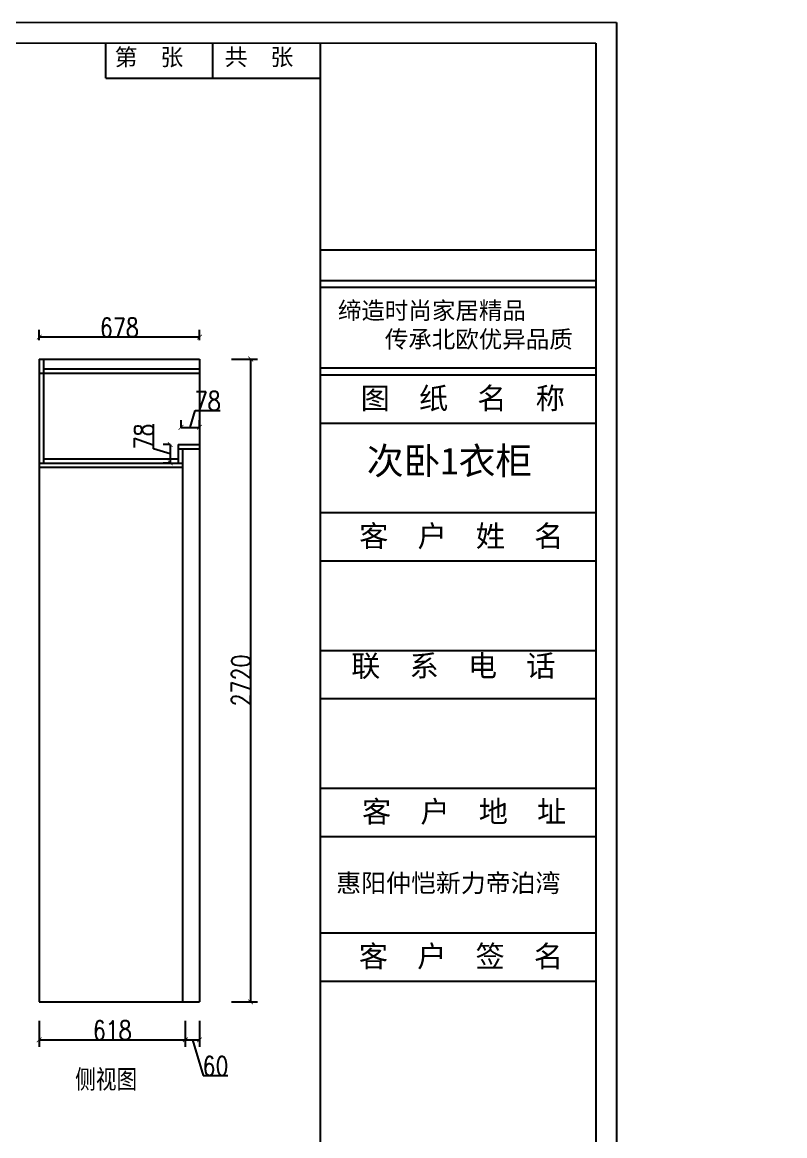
# Model space of a CAD drawing. Header units: millimetres. Extents: x 3255186 to 3429179, y -984851 to -941485.
# Drawn here: x 3307138 to 3310363, y -979851 to -975140 of the extents above; entities that cross this region are included whole.
import ezdxf

# ---------------------------------------------------------------- set-up
doc = ezdxf.new("R2010")
doc.units = ezdxf.units.MM
doc.header["$PDMODE"] = 35
doc.styles.add('DIM_FONT', font='SIMPLEX.shx', dxfattribs={"width": 0.8})
doc.styles.get("Standard").update_dxf_attribs({"font": 'acaderef.shx', "bigfont": 'bigfont.shx'})
doc.styles.add('新宋体', font='', dxfattribs={"height": 80})
doc.styles.get('新宋体').set_extended_font_data('NSimSun')
doc.dimstyles.new('ISO-25', dxfattribs={"dimtxt": 80, "dimasz": 20, "dimexe": 30, "dimexo": 80, "dimtad": 1, "dimdec": 0, "dimtxsty": 'DIM_FONT', "dimblk": 'ARCHTICK', "dimcen": 2.5, "dimadec": 0, "dimazin": 0, "dimtfac": 1, "dimtdec": 0, "dimtmove": 1, "dimatfit": 3, "dimfxl": 80, "dimfxlon": 1, "dimarcsym": 0})

# ---------------------------------------------------------------- blocks, each defined once
blk = doc.blocks.new('_ArchTick')
at = {"color": 0, "linetype": 'ByBlock', "const_width": 0.15}
blk.add_lwpolyline([(-0.5, -0.5), (0.5, 0.5)], dxfattribs=at)
blk = doc.blocks.new('*D631')
at = {"color": 0, "lineweight": -2, "ltscale": 5}
for p, q in [((3307209.8, -979365.6), (3307209.8, -979475.6)), ((3307827.8, -979365.6), (3307827.8, -979475.6)), ((3307209.8, -979445.6), (3307827.8, -979445.6))]:
    blk.add_line(p, q, dxfattribs=at)
at = {"layer": 'Defpoints', "color": 0, "ltscale": 5}
for p in [(3307209.8, -979284.8), (3307827.8, -979284.8), (3307827.8, -979445.6)]:
    blk.add_point(p, dxfattribs=at)
at = {"color": 0, "lineweight": -2, "ltscale": 5, "xscale": 20, "yscale": 20, "zscale": 20, "rotation": 180}
blk.add_blockref('_ArchTick', (3307209.8, -979445.6), dxfattribs=at)
at = {"color": 0, "lineweight": -2, "ltscale": 5, "xscale": 20, "yscale": 20, "zscale": 20}
blk.add_blockref('_ArchTick', (3307827.8, -979445.6), dxfattribs=at)
at = {"color": 0, "ltscale": 5, "insert": (3307518.8, -979405), "char_height": 80, "attachment_point": 5, "style": 'DIM_FONT'}
blk.add_mtext('618', dxfattribs=at)
blk = doc.blocks.new('*D632')
at = {"color": 0, "lineweight": -2, "ltscale": 5}
for p, q in [((3307827.8, -979365.6), (3307827.8, -979475.6)), ((3307887.8, -979365.6), (3307887.8, -979475.6)), ((3307827.8, -979445.6), (3307887.8, -979445.6)), ((3307857.8, -979445.6), (3307903.1, -979596.5)), ((3307903.1, -979596.5), (3308007.9, -979596.5))]:
    blk.add_line(p, q, dxfattribs=at)
at = {"layer": 'Defpoints', "color": 0, "ltscale": 5}
for p in [(3307827.8, -979284.8), (3307887.8, -979284.8), (3307887.8, -979445.6)]:
    blk.add_point(p, dxfattribs=at)
at = {"color": 0, "lineweight": -2, "ltscale": 5, "xscale": 20, "yscale": 20, "zscale": 20, "rotation": 180}
blk.add_blockref('_ArchTick', (3307827.8, -979445.6), dxfattribs=at)
at = {"color": 0, "lineweight": -2, "ltscale": 5, "xscale": 20, "yscale": 20, "zscale": 20}
blk.add_blockref('_ArchTick', (3307887.8, -979445.6), dxfattribs=at)
at = {"color": 0, "ltscale": 5, "insert": (3307955.5, -979555.9), "char_height": 80, "attachment_point": 5, "style": 'DIM_FONT'}
blk.add_mtext('60', dxfattribs=at)
blk = doc.blocks.new('*D633')
at = {"color": 0, "lineweight": -2, "ltscale": 5}
for p, q in [((3307848.8, -976853.8), (3307870.1, -976782.9)), ((3307870.1, -976782.9), (3307974.9, -976782.9)), ((3307809.8, -976853.8), (3307809.8, -976823.8)), ((3307887.8, -976853.8), (3307887.8, -976823.8)), ((3307809.8, -976853.8), (3307887.8, -976853.8))]:
    blk.add_line(p, q, dxfattribs=at)
at = {"layer": 'Defpoints', "color": 0, "ltscale": 5}
for p in [(3307887.8, -976853.8), (3307809.8, -976926.8), (3307887.8, -976926.8)]:
    blk.add_point(p, dxfattribs=at)
at = {"color": 0, "lineweight": -2, "ltscale": 5, "xscale": 20, "yscale": 20, "zscale": 20, "rotation": 180}
blk.add_blockref('_ArchTick', (3307809.8, -976853.8), dxfattribs=at)
at = {"color": 0, "lineweight": -2, "ltscale": 5, "xscale": 20, "yscale": 20, "zscale": 20}
blk.add_blockref('_ArchTick', (3307887.8, -976853.8), dxfattribs=at)
at = {"color": 0, "ltscale": 5, "insert": (3307922.5, -976742.3), "char_height": 80, "attachment_point": 5, "style": 'DIM_FONT'}
blk.add_mtext('78', dxfattribs=at)
blk = doc.blocks.new('*D634')
at = {"color": 0, "lineweight": -2, "ltscale": 5}
for p, q in [((3307693.1, -976944.6), (3307693.1, -976839.7)), ((3307764, -976926.8), (3307734, -976926.8)), ((3307764, -976926.8), (3307764, -977004.8)), ((3307764, -976965.8), (3307693.1, -976944.6)), ((3307764, -977004.8), (3307734, -977004.8))]:
    blk.add_line(p, q, dxfattribs=at)
at = {"layer": 'Defpoints', "color": 0, "ltscale": 5}
for p in [(3307809.8, -976926.8), (3307764, -977004.8), (3307809.8, -977004.8)]:
    blk.add_point(p, dxfattribs=at)
at = {"color": 0, "lineweight": -2, "ltscale": 5, "xscale": 20, "yscale": 20, "zscale": 20}
for p, rotation in [((3307764, -976926.8), 90), ((3307764, -977004.8), 270)]:
    blk.add_blockref('_ArchTick', p, dxfattribs=dict(at, rotation=rotation))
at = {"color": 0, "ltscale": 5, "insert": (3307652.5, -976892.1), "char_height": 80, "attachment_point": 5, "rotation": 90, "style": 'DIM_FONT'}
blk.add_mtext('78', dxfattribs=at)
blk = doc.blocks.new('*D635')
at = {"color": 0, "lineweight": -2, "ltscale": 5}
for p, q in [((3308023.9, -976564.8), (3308133.9, -976564.8)), ((3308103.9, -976564.8), (3308103.9, -979284.8)), ((3308023.9, -979284.8), (3308133.9, -979284.8))]:
    blk.add_line(p, q, dxfattribs=at)
at = {"layer": 'Defpoints', "color": 0, "ltscale": 5}
for p in [(3307887.8, -976564.8), (3307887.8, -979284.8), (3308103.9, -979284.8)]:
    blk.add_point(p, dxfattribs=at)
at = {"color": 0, "lineweight": -2, "ltscale": 5, "xscale": 20, "yscale": 20, "zscale": 20}
for p, rotation in [((3308103.9, -976564.8), 90), ((3308103.9, -979284.8), 270)]:
    blk.add_blockref('_ArchTick', p, dxfattribs=dict(at, rotation=rotation))
at = {"color": 0, "ltscale": 5, "insert": (3308063.2, -977924.8), "char_height": 80, "attachment_point": 5, "rotation": 90, "style": 'DIM_FONT'}
blk.add_mtext('2720', dxfattribs=at)
blk = doc.blocks.new('*D636')
at = {"color": 0, "lineweight": -2, "ltscale": 5}
for p, q in [((3307209.8, -976484.8), (3307209.8, -976441.8)), ((3307887.8, -976484.8), (3307887.8, -976441.8)), ((3307887.8, -976471.8), (3307209.8, -976471.8))]:
    blk.add_line(p, q, dxfattribs=at)
at = {"layer": 'Defpoints', "color": 0, "ltscale": 5}
for p in [(3307209.8, -976471.8), (3307209.8, -976564.8), (3307887.8, -976564.8)]:
    blk.add_point(p, dxfattribs=at)
at = {"color": 0, "lineweight": -2, "ltscale": 5, "xscale": 20, "yscale": 20, "zscale": 20, "rotation": 180}
blk.add_blockref('_ArchTick', (3307209.8, -976471.8), dxfattribs=at)
at = {"color": 0, "lineweight": -2, "ltscale": 5, "xscale": 20, "yscale": 20, "zscale": 20}
blk.add_blockref('_ArchTick', (3307887.8, -976471.8), dxfattribs=at)
at = {"color": 0, "ltscale": 5, "insert": (3307548.8, -976431.2), "char_height": 80, "attachment_point": 5, "style": 'DIM_FONT'}
blk.add_mtext('678', dxfattribs=at)
blk = doc.blocks.new('*D882')
at = {"color": 0, "lineweight": -2, "ltscale": 5}
for p, q in [((3374291.9, -976335.6), (3374321.9, -976335.6)), ((3374291.9, -976335.6), (3374291.9, -976935.6)), ((3374211.9, -976935.6), (3374321.9, -976935.6))]:
    blk.add_line(p, q, dxfattribs=at)
at = {"layer": 'Defpoints', "color": 0, "ltscale": 5}
for p in [(3374262.6, -976335.6), (3292529.9, -976935.6), (3374291.9, -976935.6)]:
    blk.add_point(p, dxfattribs=at)
at = {"color": 0, "lineweight": -2, "ltscale": 5, "xscale": 20, "yscale": 20, "zscale": 20}
for p, rotation in [((3374291.9, -976335.6), 90), ((3374291.9, -976935.6), 270)]:
    blk.add_blockref('_ArchTick', p, dxfattribs=dict(at, rotation=rotation))
at = {"color": 0, "ltscale": 5, "insert": (3374251.3, -976635.6), "char_height": 80, "attachment_point": 5, "rotation": 90, "style": 'DIM_FONT'}
blk.add_mtext('600', dxfattribs=at)
blk = doc.blocks.new('M')
for p, q in [((7223.6, 32332.8), (18598.8, 32332.3)), ((18598.8, 32332.3), (18598.8, 24105.7)), ((7345.5, 32210.9), (18476.9, 32210.4)), ((15588.7, 32003.9), (15588.7, 32210.5)), ((16220.1, 32003.9), (16220.1, 32210.5)), ((16851.6, 32210.4), (16851.6, 25243.5)), ((18476.9, 32210.4), (18476.9, 24227.6)), ((15588.7, 32003.9), (16851.6, 32003.8)), ((16851.6, 30991.4), (18476.9, 30991.4)), ((16851.6, 30810.5), (18476.9, 30810.5)), ((16851.6, 30769.9), (18476.9, 30769.9)), ((16851.6, 30293.7), (18476.9, 30293.7)), ((16851.6, 30253), (18476.9, 30253)), ((16851.6, 29968.6), (18476.9, 29968.6)), ((16851.6, 29440.4), (18476.9, 29440.4)), ((16851.6, 29155.9), (18476.9, 29155.9)), ((16851.6, 28627.7), (18476.9, 28627.7)), ((16851.6, 28343.3), (18476.9, 28343.3)), ((16851.6, 27815), (18476.9, 27815)), ((16851.6, 27530.6), (18476.9, 27530.6)), ((16851.6, 26961.7), (18476.9, 26961.7)), ((16851.6, 26677.3), (18476.9, 26677.3))]:
    blk.add_line(p, q)
at = {"attachment_point": 1}
for s, insert, char_height, width in [('{\\fSimSun|b0|i0|c134|p54;第  张}', (15640.6, 32176.7), 99.059, 2286.895), ('{\\fSimSun|b0|i0|c134|p54;共  张}', (16289, 32177.9), 99.059, 2286.895), ('{\\fSimSun|b0|i0|c134|p2;缔造时尚家居精品\\P    传承北欧优异品质}', (16956.9, 30683.4), 101.583, 1676.493)]:
    blk.add_mtext(s, dxfattribs=dict(at, insert=insert, char_height=char_height, width=width))
at = {"char_height": 126.23, "attachment_point": 1, "style": '新宋体'}
for s, insert, width in [('图  纸  名  称', (17091.3, 30178.1), 1414.856), ('客  户  姓  名', (17082.6, 29365.4), 1414.856), ('联  系  电  话', (17035.5, 28600.1), 1756.252), ('客  户  地  址', (17099.5, 27740.1), 1414.856), ('客  户  签  名', (17080.6, 26886.8), 1414.856)]:
    blk.add_mtext(s, dxfattribs=dict(at, insert=insert, width=width))

msp = doc.modelspace()

# ---------------------------------------------------------------- linework, layer by layer
at = {"ltscale": 5}
for p, q in [((3307209.8, -976564.8), (3307209.8, -979284.8)), ((3307209.8, -976564.8), (3307887.8, -976564.8)), ((3307227.8, -976564.8), (3307227.8, -977004.8)), ((3307887.8, -976564.8), (3307887.8, -979284.8)), ((3307227.8, -976606.8), (3307887.8, -976606.8)), ((3307209.8, -976624.8), (3307887.8, -976624.8)), ((3307797.8, -976926.8), (3307797.8, -977004.8)), ((3307797.8, -976926.8), (3307887.8, -976926.8)), ((3307227.8, -976986.8), (3307797.8, -976986.8)), ((3307797.8, -976944.8), (3307887.8, -976944.8)), ((3307815.8, -976944.8), (3307815.8, -979284.8)), ((3307209.8, -977004.8), (3307815.8, -977004.8)), ((3307209.8, -977022.8), (3307815.8, -977022.8)), ((3307209.8, -979284.8), (3307887.8, -979284.8))]:
    msp.add_line(p, q, dxfattribs=at)

# ---------------------------------------------------------------- block references
at = {"xscale": 0.7173527960549109, "yscale": 0.7173527962149819, "zscale": 0.71735279616}
msp.add_blockref('M', (3296309.1, -998333.9), dxfattribs=at)

# ---------------------------------------------------------------- texts
at = {"lineweight": 13, "insert": (3308595.5, -976938.7), "char_height": 113.99, "width": 2313.099, "attachment_point": 1, "style": '新宋体'}
msp.add_mtext('次卧1衣柜', dxfattribs=at)
at = {"insert": (3308466.2, -978743.4), "char_height": 77.253, "width": 1646.266, "attachment_point": 1}
msp.add_mtext('{\\fSimSun|b0|i0|c134|p2;惠阳仲恺新力帝泊湾}', dxfattribs=at)
at = {"insert": (3307362.4, -979571.9), "char_height": 80, "width": 1175.852, "attachment_point": 1, "style": 'DIM_FONT'}
msp.add_mtext('{\\fSimSun|b0|i0|c134|p2;侧视图}', dxfattribs=at)

# ---------------------------------------------------------------- dimensions: what is measured, and where the dimension line sits
at = {"ltscale": 5}
for base, p1, p2, picture, middle in [((3374291.9, -976935.6), (3374262.6, -976335.6), (3292529.9, -976935.6), '*D882', (3374251.3, -976635.6)), ((3308103.9, -979284.8), (3307887.8, -976564.8), (3307887.8, -979284.8), '*D635', (3308063.2, -977924.8)), ((3307764, -977004.8), (3307809.8, -976926.8), (3307809.8, -977004.8), '*D634', (3307652.5, -976943.9))]:
    dim = msp.add_linear_dim(base=base, p1=p1, p2=p2, angle=90, dimstyle='ISO-25', dxfattribs=at)
    dim.commit()
    dim.dimension.update_dxf_attribs({"geometry": picture, "text_midpoint": middle})
for base, p1, p2, picture, middle in [((3307209.8, -976471.8), (3307887.8, -976564.8), (3307209.8, -976564.8), '*D636', (3307548.8, -976431.2)), ((3307887.8, -976853.8), (3307809.8, -976926.8), (3307887.8, -976926.8), '*D633', (3307870.7, -976742.3)), ((3307827.8, -979445.6), (3307209.8, -979284.8), (3307827.8, -979284.8), '*D631', (3307518.8, -979405)), ((3307887.8, -979445.6), (3307827.8, -979284.8), (3307887.8, -979284.8), '*D632', (3307903.7, -979555.9))]:
    dim = msp.add_linear_dim(base=base, p1=p1, p2=p2, dimstyle='ISO-25', dxfattribs=at)
    dim.commit()
    dim.dimension.update_dxf_attribs({"geometry": picture, "text_midpoint": middle})

doc.saveas('drawing.dxf')
